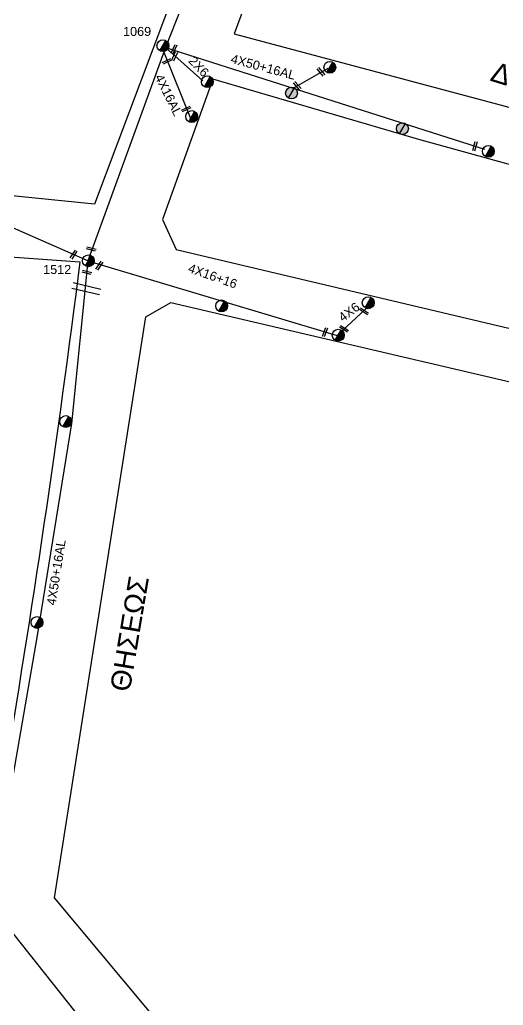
# Model space of a CAD drawing. Header units: millimetres. Extents: x 5010 to 7184, y -101 to 935.
# Drawn here: x 5541 to 5637.4, y 581.9 to 778.4 of the extents above; entities that cross this region are included whole.
import ezdxf
from ezdxf.enums import TextEntityAlignment as Align

# ---------------------------------------------------------------- set-up
doc = ezdxf.new("R2010")
doc.units = ezdxf.units.MM
doc.linetypes.add('DASHED', pattern=[19.05, 12.7, -6.35])
for name, color, linetype in [('Γέφυρες Εναερίου Δικτύου', 7, 'Continuous'), ('Γυμνά εναέρια ΧΤ (3Φ)   4x16AL', 7, 'Continuous'), ('Γυμνά εναέρια ΧΤ και ΦΟΠ (3Φ)   4x16+16CU', 7, 'Continuous'), ('Γυμνά εναέρια ΧΤ και ΦΟΠ (3Φ)   4x50+16AL', 7, 'Continuous'), ('Επιγραφές - Σχήματα', 7, 'Continuous'), ('Καλώδια ΧΤ   2x6AL', 7, 'DASHED'), ('Μηχανική τομή', 7, 'Continuous'), ('Στύλος Ξύλινος', 7, 'Continuous'), ('Στύλος Ξύλινος @ 1', 7, 'Continuous'), ('Στύλος ΦΜ', 7, 'Continuous'), ('Στύλος ΦΜ @ 1', 7, 'Continuous'), ('Τομή', 7, 'Continuous'), ('Υπόβαθρο ΔΕΗ', 7, 'Continuous'), ('Υπόγεια καλώδια Παροχών ΧΤ   4x6', 7, 'DASHED')]:
    doc.layers.add(name, color=color, linetype=linetype)
doc.styles.get("Standard").update_dxf_attribs({"font": 'arial.ttf'})
doc.linetypes.add('SYN_LINE', pattern='A,0.5,-0.0001,["/\\/\\/\\/",Standard,S=0.1,R=0,X=0,Y=-0.05],-0.25', length=0.7501)

# ---------------------------------------------------------------- blocks, each defined once
blk = doc.blocks.new('ΥΠΑΡΧΩΝ ΤΣΙΜΕΝΤΕΝΙΟΣ ΣΤΥΛΟΣ')
at = {"layer": 'Στύλος ΦΜ'}
blk.add_hatch(color=256, dxfattribs=at).paths.add_polyline_path([(-1.29, -2.28, 0.574793), (2.62, 0, 0.268822), (1.3, 2.27)])
blk.add_line((-1.29, -2.28), (1.3, 2.27), dxfattribs=at)
blk.add_circle((0, 0), 2.62, dxfattribs=at)
at = {"layer": 'Στύλος ΦΜ', "flags": 4}
for tag, p in [('ΑΡΙΘΜΟΣ', (-4.68, 8.05)), ('ΤΥΠΟΣ', (-4.91, 3.03))]:
    blk.add_attdef(tag, p, '', height=4, dxfattribs=at)
blk = doc.blocks.new('ΤΟΜΗ')
at = {"layer": 'Τομή', "ltscale": 40}
for p, q in [((-5.68, 0), (5.68, 0)), ((5.68, -2.33), (-5.68, -2.33))]:
    blk.add_line(p, q, dxfattribs=at)
blk = doc.blocks.new('ΥΠΑΡΧΩΝ ΞΥΛΙΝΟΣ ΣΤΥΛΟΣ')
at = {"layer": 'Στύλος Ξύλινος'}
h = blk.add_hatch(color=7, dxfattribs=at)
h.paths.add_polyline_path([(-2.62, 0, 0.270008), (-1.29, -2.28), (1.3, 2.27, 0.576266)])
h.paths.add_polyline_path([(-1.29, -2.28, 0.574793), (2.62, 0, 0.268822), (1.3, 2.27)])
at = {"layer": 'Στύλος Ξύλινος', "color": 7}
blk.add_line((-1.29, -2.28), (1.3, 2.27), dxfattribs=at)
blk.add_circle((0, 0), 2.62, dxfattribs=at)
at = {"layer": 'Στύλος Ξύλινος', "flags": 4}
for tag, p in [('ΑΡΙΘΜΟΣ', (-4.91, 8.6)), ('ΤΥΠΟΣ', (-4.85, 3.39))]:
    blk.add_attdef(tag, p, '', height=4, dxfattribs=at)
blk = doc.blocks.new('ΜΗΧΑΝΙΚΗ ΤΟΜΗ')
at = {"layer": 'Μηχανική τομή', "ltscale": 40}
for p, q in [((-1.89, 0.78), (1.89, 0.78)), ((1.89, 0), (-1.89, 0))]:
    blk.add_line(p, q, dxfattribs=at)

msp = doc.modelspace()

# ---------------------------------------------------------------- linework, layer by layer
at = {"layer": 'Γέφυρες Εναερίου Δικτύου', "color": 1, "flags": 128}
msp.add_lwpolyline([(5595.53, 764.73), (5602.56, 768.73)], dxfattribs=at)
at = {"layer": 'Γυμνά εναέρια ΧΤ (3Φ)   4x16AL', "color": 1, "linetype": 'SYN_LINE', "ltscale": 15, "flags": 128}
msp.add_lwpolyline([(5569.76, 771.89), (5575.19, 758.58)], dxfattribs=at)
at = {"layer": 'Γυμνά εναέρια ΧΤ και ΦΟΠ (3Φ)   4x16+16CU', "color": 1, "flags": 128}
msp.add_lwpolyline([(5554.64, 730.34), (5604.35, 715.42)], dxfattribs=at)
at = {"layer": 'Γυμνά εναέρια ΧΤ και ΦΟΠ (3Φ)   4x50+16AL', "color": 1, "flags": 128}
for points in [[(5598.39, 848.55), (5583, 805.52), (5570.11, 772.84), (5554.64, 730.34)], [(5570.11, 772.84), (5633.7, 752.55)], [(5554.64, 730.34), (5527.53, 742.21), (5497.39, 746.49)]]:
    msp.add_lwpolyline(points, dxfattribs=at)
at = {"layer": 'Γυμνά εναέρια ΧΤ και ΦΟΠ (3Φ)   4x50+16AL', "color": 85, "flags": 128}
msp.add_lwpolyline([(5554.64, 730.34), (5551.34, 697.89), (5544.54, 655.58), (5535.15, 601.87), (5575.23, 551.4), (5576.04, 550.56)], dxfattribs=at)
at = {"layer": 'Καλώδια ΧΤ   2x6AL', "color": 1, "linetype": 'SYN_LINE', "ltscale": 10, "flags": 128}
msp.add_lwpolyline([(5570.11, 772.84), (5577.54, 766.2)], dxfattribs=at)
at = {"layer": 'Υπόβαθρο ΔΕΗ', "flags": 128}
for points in [[(5509.68, 871.16), (5517.68, 877.1), (5596.55, 848.19), (5572.23, 784.92), (5555.98, 741.6), (5498.75, 747.38), (5501.84, 777.63), (5508.26, 854.65)], [(5509.68, 871.16), (5517.68, 877.1), (5596.55, 848.19), (5572.23, 784.92), (5555.98, 741.6), (5498.75, 747.38), (5501.84, 777.63), (5508.26, 854.65)], [(5723.8, 784.32), (5608.8, 843.08), (5583.82, 775.55), (5718.23, 739.7)], [(5723.8, 784.32), (5608.8, 843.08), (5583.82, 775.55), (5718.23, 739.7)], [(5579.55, 766.52), (5569.52, 738.54), (5572.24, 732.6), (5714.13, 699.01), (5717.1, 727.85), (5620.6, 754.48)], [(5579.55, 766.52), (5569.52, 738.54), (5572.24, 732.6), (5714.13, 699.01), (5717.1, 727.85), (5620.6, 754.48)]]:
    msp.add_lwpolyline(points, close=True, dxfattribs=at)
for points in [[(5529.83, 731.77), (5553.06, 730.13, -0.010257), (5537.62, 625.61), (5530.27, 624.51), (5488.82, 680.23), (5493.76, 715.74), (5527.41, 714.76)], [(5529.83, 731.77), (5553.06, 730.13, -0.010257), (5537.62, 625.61), (5530.27, 624.51), (5488.82, 680.23), (5493.76, 715.74), (5527.41, 714.76)], [(5713.25, 688.76, 0.013123), (5709.06, 649.44, 0.032421), (5707.08, 608.27, 0.009172), (5705.72, 544.83, -0.000909), (5700.89, 439.11, -0.013266), (5668.68, 466.59), (5621.72, 518.75), (5588.75, 554.46), (5547.96, 603.32), (5566.18, 719.15), (5571.14, 722)], [(5713.25, 688.76, 0.013123), (5709.06, 649.44, 0.032421), (5707.08, 608.27, 0.009172), (5705.72, 544.83, -0.000909), (5700.89, 439.11, -0.013266), (5668.68, 466.59), (5621.72, 518.75), (5588.75, 554.46), (5547.96, 603.32), (5566.18, 719.15), (5571.14, 722)]]:
    msp.add_lwpolyline(points, format="xyb", close=True, dxfattribs=at)
at = {"layer": 'Υπόγεια καλώδια Παροχών ΧΤ   4x6', "color": 1, "linetype": 'SYN_LINE', "ltscale": 8, "flags": 128}
msp.add_lwpolyline([(5604.35, 715.42), (5610.97, 721.58)], dxfattribs=at)

# ---------------------------------------------------------------- block references
at = {"layer": 'Μηχανική τομή'}
for p, xscale, yscale, zscale, rotation in [((5571.61, 772.61), 0.4999999999998793, 0.4999999999998793, 0.4999999999998793, 245.5126570866818), ((5570.3, 770.28), 0.4999999999998176, 0.4999999999998176, 0.4999999999998176, 205.2898144683552), ((5571.74, 771.17), 0.4999999999998793, 0.4999999999998793, 0.4999999999998793, 245.5126570866818), ((5601.24, 768.13), 0.4999999999998171, 0.4999999999998171, 0.4999999999998171, 131.2424643485249), ((5596.51, 765.38), 0.4999999999998171, 0.4999999999998171, 0.4999999999998171, 131.2424643485249), ((5574.14, 760.77), 0.4999999999998176, 0.4999999999998176, 0.4999999999998176, 205.2898144683552), ((5631.61, 753.21), 0.4999999999998386, 0.4999999999998386, 0.4999999999998386, 254.6536809823871), ((5555.26, 732.49), 0.5000000000001091, 0.5000000000001091, 0.5000000000001091, 345.2171367942683), ((5551.95, 731.46), 0.5000000000000845, 0.5000000000000845, 0.5000000000000845, 57.05616101257897), ((5557.09, 729.25), 0.5000000000000845, 0.5000000000000845, 0.5000000000000845, 57.05616101257897), ((5554.39, 727.83), 0.500000000000109, 0.500000000000109, 0.500000000000109, 345.2171367942683), ((5609.56, 720.07), 0.5000000000001504, 0.5000000000001504, 0.5000000000001504, 326.7904800638062), ((5605.57, 716.59), 0.5000000000001504, 0.5000000000001504, 0.5000000000001504, 326.7904800638062), ((5602.09, 716.03), 0.5000000000001704, 0.5000000000001704, 0.5000000000001704, 69.77427110376105)]:
    msp.add_blockref('ΜΗΧΑΝΙΚΗ ΤΟΜΗ', p, dxfattribs=dict(at, xscale=xscale, yscale=yscale, zscale=zscale, rotation=rotation))
at = {"layer": 'Στύλος Ξύλινος @ 1', "ltscale": 40, "xscale": 0.4499999999998181, "yscale": 0.4499999999998181, "zscale": 0.4499999999998181}
for p in [(5595.23, 763.77), (5617.34, 756.68)]:
    msp.add_blockref('ΥΠΑΡΧΩΝ ΞΥΛΙΝΟΣ ΣΤΥΛΟΣ', p, dxfattribs=at)
at = {"layer": 'Στύλος ΦΜ @ 1', "ltscale": 40}
ref = msp.add_blockref('ΥΠΑΡΧΩΝ ΤΣΙΜΕΝΤΕΝΙΟΣ ΣΤΥΛΟΣ', (5569.59, 773.2), dxfattribs=dict(at, xscale=0.4499999999998181, yscale=0.4499999999998181, zscale=0.4499999999998181))
ref.add_attrib('ΤΥΠΟΣ', '1069', (5561.65, 775.15), dxfattribs={"layer": 'Στύλος ΦΜ', "height": 1.8, "flags": 4})
ref = msp.add_blockref('ΥΠΑΡΧΩΝ ΤΣΙΜΕΝΤΕΝΙΟΣ ΣΤΥΛΟΣ', (5569.59, 773.2), dxfattribs=dict(at, xscale=0.4499999999998181, yscale=0.4499999999998181, zscale=0.4499999999998181))
ref.add_attrib('ΤΥΠΟΣ', '1069', (5561.65, 775.15), dxfattribs={"layer": 'Στύλος ΦΜ', "height": 1.8, "flags": 4})
at = {"layer": 'Στύλος ΦΜ @ 1', "ltscale": 40, "xscale": 0.4499999999998181, "yscale": 0.4499999999998181, "zscale": 0.4499999999998181}
for p in [(5602.86, 768.89), (5602.86, 768.89), (5578.45, 766.02), (5578.45, 766.02), (5575.33, 759.08), (5575.33, 759.08), (5634.47, 752.15), (5634.47, 752.15), (5581.29, 721.33), (5610.52, 721.95), (5610.52, 721.95), (5604.54, 715.49), (5604.54, 715.49), (5550.22, 698.27), (5544.49, 658.21), (5544.49, 658.21)]:
    msp.add_blockref('ΥΠΑΡΧΩΝ ΤΣΙΜΕΝΤΕΝΙΟΣ ΣΤΥΛΟΣ', p, dxfattribs=at)
at = {"layer": 'Στύλος ΦΜ @ 1', "ltscale": 40}
ref = msp.add_blockref('ΥΠΑΡΧΩΝ ΤΣΙΜΕΝΤΕΝΙΟΣ ΣΤΥΛΟΣ', (5554.74, 730.32), dxfattribs=dict(at, xscale=0.4499999999998181, yscale=0.4499999999998181, zscale=0.4499999999998181))
ref.add_attrib('ΤΥΠΟΣ', '1512', (5545.72, 727.69), dxfattribs={"layer": 'Στύλος ΦΜ', "height": 1.8, "flags": 4})
ref = msp.add_blockref('ΥΠΑΡΧΩΝ ΤΣΙΜΕΝΤΕΝΙΟΣ ΣΤΥΛΟΣ', (5554.74, 730.32), dxfattribs=dict(at, xscale=0.4499999999998181, yscale=0.4499999999998181, zscale=0.4499999999998181))
ref.add_attrib('ΤΥΠΟΣ', '1512', (5545.72, 727.69), dxfattribs={"layer": 'Στύλος ΦΜ', "height": 1.8, "flags": 4})
at = {"layer": 'Τομή', "xscale": 0.5000000000000131, "yscale": 0.5000000000000131, "zscale": 0.5000000000000131, "rotation": 346.686375684681}
msp.add_blockref('ΤΟΜΗ', (5554.46, 725.31), dxfattribs=at)
msp.add_blockref('ΤΟΜΗ', (5554.46, 725.31), dxfattribs=at)

# ---------------------------------------------------------------- texts
at = {"layer": 'Γυμνά εναέρια ΧΤ (3Φ)   4x16AL'}
msp.add_text('4X16AL', height=1.8, rotation=296.5265, dxfattribs=at).set_placement((5570.71, 763.37), align=Align.MIDDLE)
at = {"layer": 'Γυμνά εναέρια ΧΤ και ΦΟΠ (3Φ)   4x16+16CU'}
msp.add_text('4X16+16', height=1.8, rotation=340.5771, dxfattribs=at).set_placement((5579.53, 727.29), align=Align.MIDDLE)
at = {"layer": 'Γυμνά εναέρια ΧΤ και ΦΟΠ (3Φ)   4x50+16AL'}
for rotation, p in [(344.9953, (5589.6, 768.97)), (81.0677, (5548.31, 668.2))]:
    msp.add_text('4X50+16AL', height=1.8, rotation=rotation, dxfattribs=at).set_placement(p, align=Align.MIDDLE)
at = {"layer": 'Επιγραφές - Σχήματα', "linetype": 'DASHED', "ltscale": 0.2, "char_height": 4, "width": 17.2922, "attachment_point": 1}
for s, insert, rotation in [('ΔΗΜΟΚΡΙΤΟΥ', (5635.81, 770.1), 342.9416), ('ΘΗΣΕΩΣ', (5559.02, 644.88), 80.4289)]:
    msp.add_mtext(s, dxfattribs=dict(at, insert=insert, rotation=rotation))
at = {"layer": 'Καλώδια ΧΤ   2x6AL', "ltscale": 0.2}
msp.add_text('2X6', height=1.8, rotation=313.7542, dxfattribs=at).set_placement((5576.75, 769.05), align=Align.MIDDLE)
at = {"layer": 'Υπόγεια καλώδια Παροχών ΧΤ   4x6', "ltscale": 0.2}
msp.add_text('4X6', height=1.8, rotation=37.0042, dxfattribs=at).set_placement((5606.69, 720.12), align=Align.MIDDLE)

doc.saveas('drawing.dxf')
